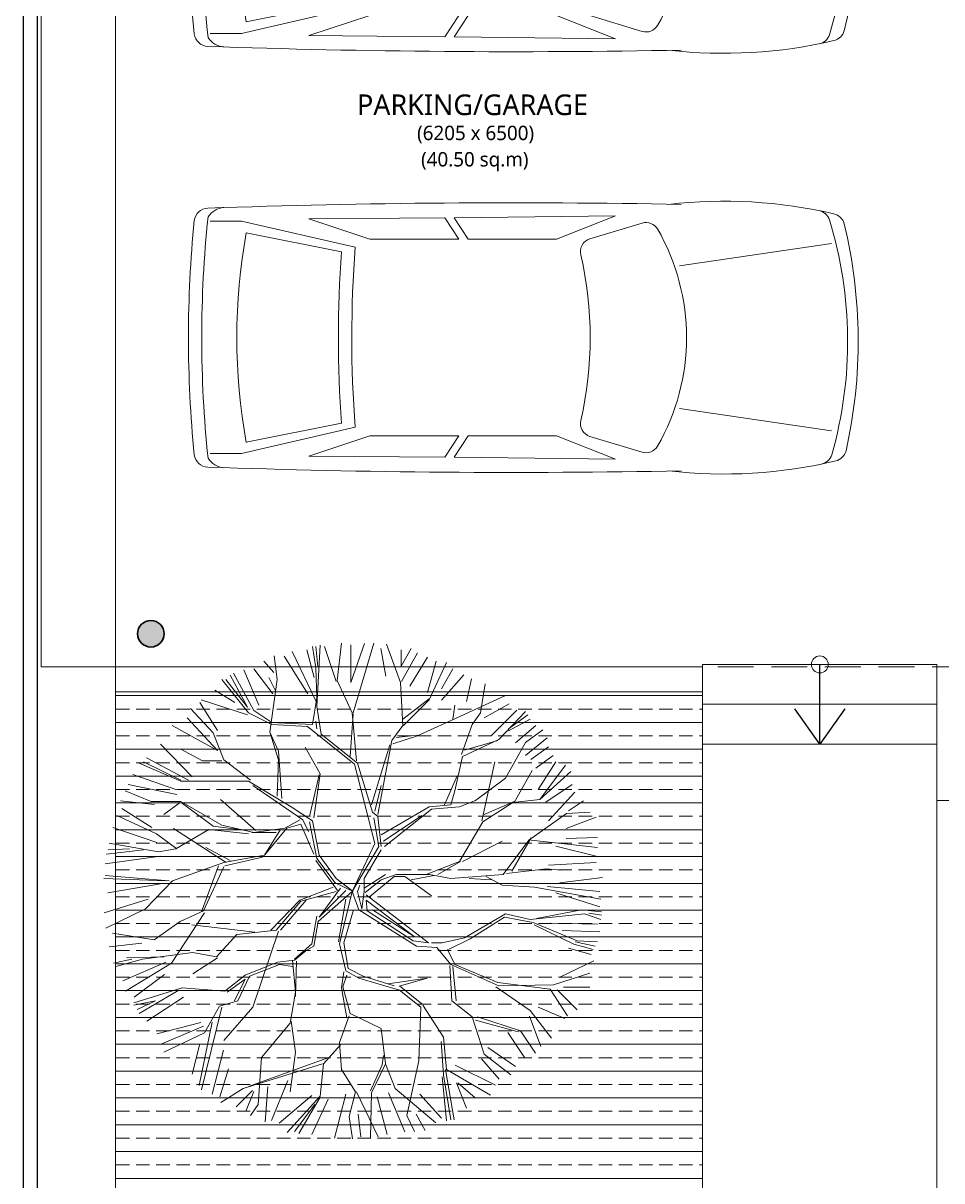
# Model space of a CAD drawing. Header units: millimetres. Extents: x 922141 to 965068, y 34629 to 256118.
# Drawn here: x 924375 to 930248, y 166062 to 173463 of the extents above; entities that cross this region are included whole.
import ezdxf

# ---------------------------------------------------------------- set-up
doc = ezdxf.new("R2010")
doc.units = ezdxf.units.MM
doc.linetypes.add('DASHED', pattern=[19.05, 12.7, -6.35])
doc.layers.get('Defpoints').update_dxf_attribs({"color": 6})
for name, color, linetype, lineweight in [('HATCH', 8, 'Continuous', 5), ('MCA__ FINESTRE', 111, 'Continuous', 5), ('MCA__ LANDSCAPE', 136, 'Continuous', 5), ('MCA__ LAYOUT TESTO', 6, 'Continuous', 5), ('MCA__ MURI ESISTENTI SEZIONATI', 30, 'Continuous', 30), ('MCA__ SCALE', 154, 'Continuous', 18)]:
    doc.layers.add(name, color=color, linetype=linetype, lineweight=lineweight)
doc.layers.add('MCA__ PISCINA ELEV.', color=91, linetype='Continuous')
doc.layers.add('TEXT200', color=7, linetype='Continuous')
doc.styles.get("Standard").update_dxf_attribs({"font": 'arial.ttf'})
doc.dimstyles.new('ISO-25', dxfattribs={"dimtxt": 250, "dimasz": 20, "dimexe": 1.25, "dimexo": 0.625, "dimtad": 1, "dimdec": 1, "dimrnd": 5, "dimtxsty": 'Standard', "dimcen": 2.5, "dimadec": 0, "dimazin": 0, "dimtfac": 1, "dimtdec": 1, "dimtmove": 0, "dimatfit": 3, "dimfxl": 1, "dimarcsym": 0})

# ---------------------------------------------------------------- blocks, each defined once
blk = doc.blocks.new('TREEEEE')
at = {"layer": 'MCA__ LANDSCAPE'}
for p, q in [((660395.1, 414089.8), (660387.8, 414137.1)), ((660395.1, 414137.1), (660399.6, 414092.2)), ((660397.5, 414004), (660404.4, 414139.5)), ((660440, 414059), (660414.1, 414137.1)), ((660442.4, 414061), (660452.2, 414144.4)), ((660472.3, 414056.7), (660503, 414143.5)), ((660472.3, 414140.7), (660472.3, 414056.7)), ((660478, 413989.8), (660523.3, 414144.4)), ((660582.8, 414056.6), (660551.7, 414142)), ((660309.4, 414063.5), (660302.1, 414116.1)), ((660324.4, 414115.6), (660377.4, 414031.7)), ((660395.1, 414016.1), (660342.5, 414125.4)), ((660374.6, 414129.4), (660391.5, 414068)), ((660539.3, 414132.2), (660550.6, 414070.8)), ((660584.1, 414093.1), (660606.6, 414132.2)), ((660584.1, 414129.4), (660584.1, 414093.1)), ((660585.2, 414059), (660620.8, 414123)), ((660642.7, 414112.8), (660603.8, 414048.6)), ((660234.9, 414084.9), (660268.4, 414006.6)), ((660257.4, 414087.4), (660299.1, 414031.7)), ((660279.6, 414104.3), (660301.9, 414079.3)), ((660397.5, 414023), (660395.1, 414089.8)), ((660642.7, 414034.5), (660662.4, 414104.3)), ((660646.7, 414018.5), (660684.7, 414101.5)), ((660673.7, 414042.9), (660698.7, 414087.4)), ((660245.1, 413989.8), (660186, 414063.5)), ((660195.3, 414063.5), (660243, 414002)), ((660243, 414002), (660205, 414073.2)), ((660257.2, 413994.7), (660211.9, 414078)), ((660304.5, 414040), (660290.4, 414068.3)), ((660292.8, 413946.9), (660309.4, 414063.5)), ((660475.6, 413989.8), (660442.4, 414061)), ((660673.7, 414017.6), (660723.8, 414073.6)), ((660729.4, 414014.8), (660740.7, 414065.2)), ((660170.6, 414040.1), (660215.4, 414012.2)), ((660587.7, 413961.5), (660582.8, 414056.6)), ((660760.8, 413989.8), (660770.5, 414054.2)), ((660137.1, 414012.2), (660176.3, 413950.6)), ((660243, 413985), (660140.7, 414018.5)), ((660387.8, 413963.9), (660397.5, 414023)), ((660587.7, 413975.7), (660646.7, 414021)), ((660589.7, 413961.5), (660646.7, 414018.5)), ((660696.9, 413973.2), (660815.8, 414027.9)), ((660699.3, 413975.7), (660703.8, 414006.4)), ((660768.6, 413978.7), (660824.4, 414009.4)), ((660167, 413944.9), (660116.8, 413999.5)), ((660297.6, 413963.9), (660245.1, 413989.8)), ((660297.6, 413968.4), (660257.2, 413994.7)), ((660406.8, 413942.5), (660397.5, 414004)), ((660471.2, 413892.3), (660478, 413987.4)), ((660485.3, 413883), (660475.6, 413989.8)), ((660741.8, 413963.9), (660760.8, 413989.8)), ((660785.2, 413939.6), (660841.3, 413995.3)), ((660801.2, 413930.3), (660860.7, 413992.2)), ((660822.7, 413954.2), (660865.5, 413985)), ((660176.3, 413906.1), (660075.7, 413961.8)), ((660109.2, 413978.7), (660176.3, 413906.1)), ((660340.1, 413965.9), (660297.6, 413968.4)), ((660376.1, 413959.1), (660297.6, 413963.9)), ((660387.8, 413963.9), (660340.1, 413965.9)), ((660480.5, 413875.7), (660376.1, 413959.1)), ((660395.1, 413970.8), (660397.5, 413954.2)), ((660563.8, 413927.9), (660587.7, 413961.5)), ((660618.4, 413937.6), (660696.9, 413973.2)), ((660718.3, 413897.2), (660741.8, 413963.9)), ((660822.7, 413949.4), (660870.4, 413975.7)), ((660838.4, 413922.7), (660883.2, 413961.8)), ((660190.4, 413885.4), (660167, 413944.9)), ((660292.8, 413946.9), (660311.8, 413885.4)), ((660311.8, 413904.4), (660292.8, 413946.9)), ((660487.7, 413878.1), (660406.8, 413942.5)), ((660566.2, 413921), (660618.4, 413937.6)), ((660573.1, 413935.2), (660620.8, 413940)), ((660720.7, 413892.3), (660801.2, 413930.3)), ((660860.7, 413923.5), (660898.7, 413951.8)), ((660860.7, 413894.8), (660908.3, 413933.9)), ((660120.2, 413847.2), (660050.4, 413919.9)), ((660143.1, 413883), (660095.4, 413908.9)), ((660319.1, 413799.6), (660311.8, 413904.4)), ((660404.4, 413854.3), (660371.3, 413913.7)), ((660518.5, 413785.5), (660558.9, 413918.6)), ((660532.6, 413764), (660563.8, 413927.9)), ((660725.2, 413906.9), (660798.8, 413927.9)), ((660815.8, 413844.9), (660860.7, 413923.5)), ((660872, 413886.3), (660911.1, 413914.2)), ((660095.4, 413837.7), (660002.8, 413878.1)), ((660095.4, 413840.1), (660012.5, 413880.6)), ((660112, 413840.1), (660019.3, 413889.9)), ((660186, 413883), (660143.1, 413883)), ((660249.9, 413840.1), (660190.4, 413885.4)), ((660311.8, 413885.4), (660309.4, 413804.5)), ((660520.9, 413768.9), (660487.7, 413878.1)), ((660703.8, 413816.2), (660720.7, 413892.3)), ((660763.6, 413749.9), (660792.1, 413880.7)), ((660883.2, 413866.9), (660922.1, 413894.8)), ((660888.6, 413819.3), (660927.7, 413880.7)), ((660084.2, 413819.3), (659989, 413852.8)), ((660380.6, 413759.2), (660402, 413851.8)), ((660390.3, 413756.7), (660404.4, 413854.3)), ((660525.8, 413699.7), (660480.5, 413875.7)), ((660834.9, 413790.4), (660875.2, 413861.7)), ((660891.9, 413797.5), (660948.9, 413873.5)), ((660891.9, 413797.5), (660960.9, 413859.2)), ((660086.7, 413808), (659978, 413830.6)), ((660245.1, 413837.7), (660095.4, 413837.7)), ((660340.1, 413780.6), (660245.1, 413837.7)), ((660366.4, 413752.3), (660254.8, 413828.4)), ((660525.8, 413771.3), (660539.9, 413828.4)), ((660680.3, 413785.5), (660708.6, 413849.8)), ((660749.1, 413794.8), (660815.8, 413844.9)), ((660905.5, 413791.4), (660964.1, 413830.6)), ((660029.1, 413792.7), (659972, 413816.2)), ((660694.4, 413785.5), (660703.8, 413816.2)), ((660911.1, 413749.5), (660969.7, 413813.7)), ((660036.6, 413785.8), (659961.1, 413794.2)), ((660030.9, 413735.4), (659963.9, 413777.3)), ((660095.4, 413792.7), (660029.1, 413792.7)), ((660093.4, 413790.4), (660057.7, 413764.2)), ((660186, 413740.1), (660095.4, 413792.7)), ((660167, 413738), (660095.7, 413790.4)), ((660262, 413728.4), (660183.6, 413797.2)), ((660387.8, 413749.9), (660340.1, 413780.6)), ((660539.9, 413718.7), (660646.7, 413780.6)), ((660547.2, 413692.8), (660651.6, 413775.8)), ((660646.7, 413780.6), (660694.4, 413785.5)), ((660651.6, 413775.8), (660713.5, 413780.6)), ((660713.5, 413780.6), (660749.1, 413794.8)), ((660765.9, 413747.5), (660832.6, 413790.4)), ((660768.3, 413764.2), (660834.9, 413792.7)), ((660832.6, 413790.4), (660891.9, 413797.5)), ((660955.6, 413771.7), (660989.1, 413794.2)), ((660041.1, 413721.3), (659953.1, 413761.8)), ((660359.1, 413752.3), (660326, 413733.3)), ((660378.5, 413726), (660366.4, 413752.3)), ((660402, 413673.8), (660387.8, 413749.9)), ((660532.6, 413759.2), (660520.9, 413768.9)), ((660535.1, 413692.8), (660523.3, 413756.7)), ((660539.9, 413692.8), (660532.6, 413759.2)), ((660544.8, 413704.5), (660630.1, 413761.6)), ((660868.1, 413707.2), (660951.4, 413766.5)), ((660950.3, 413732.8), (661017.3, 413757.9)), ((660951.4, 413766.5), (661003.6, 413768.9)), ((660042.2, 413701.9), (659944.5, 413735.4)), ((660195.5, 413657.2), (660079, 413733.2)), ((660157.5, 413730.9), (660083.9, 413688)), ((660245.4, 413721.3), (660157.5, 413730.9)), ((660240.7, 413728.5), (660167, 413738)), ((660257.2, 413723.6), (660186, 413740.1)), ((660307.2, 413723.7), (660252.5, 413723.7)), ((660326, 413733.3), (660257.2, 413723.6)), ((660316.7, 413730.9), (660281, 413673.8)), ((660330.8, 413733.3), (660281.1, 413673.8)), ((660361.5, 413742.6), (660330.8, 413733.3)), ((660361.5, 413742.6), (660390.3, 413676.2)), ((660397.5, 413666.5), (660380.6, 413747.4)), ((660713.6, 413659.5), (660765.9, 413747.5)), ((660950.3, 413730), (661020.1, 413730)), ((660045.7, 413681), (659936.4, 413700)), ((660086.2, 413688), (660041.1, 413721.3)), ((660475.3, 413593), (660525.8, 413699.7)), ((660720.8, 413659.5), (660808.7, 413704.7)), ((660811.1, 413631), (660868.1, 413707.2)), ((660830.1, 413638.2), (660872.9, 413711.8)), ((660872.9, 413707.2), (661020.2, 413690.5)), ((660950.3, 413710.3), (661020.1, 413713.1)), ((660012.6, 413685.7), (659929.3, 413676.2)), ((659934.1, 413685.7), (659981.6, 413688)), ((660083.9, 413688), (660045.7, 413681)), ((660150.4, 413690.5), (660205, 413662)), ((660281.1, 413673.8), (660190.4, 413657.2)), ((660440, 413621.6), (660402, 413673.8)), ((660475.3, 413593), (660535.1, 413692.8)), ((660501.9, 413621.6), (660539.9, 413685.5)), ((660927.7, 413693.7), (661017.3, 413671.2)), ((660050.4, 413671.2), (659927.6, 413654.5)), ((660190.4, 413657.2), (660076.4, 413616.7)), ((660178.9, 413650), (660140.9, 413547.8)), ((660190.7, 413647.7), (660145.5, 413550.1)), ((660193.2, 413650), (660276.3, 413669)), ((660442.7, 413595.3), (660395.2, 413662)), ((660437.6, 413611.9), (660397.5, 413666.5)), ((660640, 413631), (660713.6, 413659.5)), ((660666.1, 413631), (660716.1, 413659.5)), ((660911.1, 413651.7), (661017.3, 413657.4)), ((659924.6, 413621.5), (660062.4, 413616.8)), ((660069.6, 413616.8), (659926.9, 413628.7)), ((660478, 413592.8), (660440, 413621.6)), ((660501.9, 413592.8), (660501.9, 413621.6)), ((660502.1, 413600.1), (660549.6, 413631)), ((660514, 413581.1), (660568.6, 413626.3)), ((660540.1, 413619.1), (660573.5, 413631)), ((660568.6, 413626.3), (660592.5, 413626.3)), ((660573.5, 413631), (660647.1, 413631)), ((660592.5, 413626.3), (660651.8, 413583.5)), ((660606.6, 413619.1), (660656.6, 413628.7)), ((660647.1, 413631), (660694.6, 413621.5)), ((660694.6, 413621.5), (660811.1, 413631)), ((660735.1, 413621.5), (660784.9, 413619.1)), ((660773.1, 413626.3), (660808.7, 413607.3)), ((660818.2, 413633.3), (660906.2, 413643)), ((660906.2, 413643), (660939.4, 413640.5)), ((660936.2, 413612.6), (661031.1, 413623.8)), ((660050.4, 413609.8), (659933.2, 413590.3)), ((660076.4, 413616.7), (660016.9, 413554.8)), ((660433.2, 413602.5), (660359.5, 413574)), ((660402.3, 413536), (660449.8, 413600.1)), ((660461.7, 413595.3), (660402.3, 413536)), ((660478, 413592.8), (660437.6, 413611.9)), ((660492.6, 413607), (660487.7, 413592.8)), ((660504.5, 413590.6), (660540.1, 413619.1)), ((660808.7, 413607.3), (660880.1, 413602.5)), ((660880.1, 413602.5), (661027.4, 413576.3)), ((660908.3, 413604.1), (661025.5, 413593.1)), ((660022.5, 413576.2), (659924.8, 413545.5)), ((660359.5, 413574), (660295.3, 413507.4)), ((660361.8, 413571.6), (660307.2, 413507.4)), ((660316.7, 413507.4), (660373.8, 413574)), ((660440.3, 413593), (660361.8, 413571.6)), ((660475.3, 413593), (660400, 413526.5)), ((660461.7, 413576.3), (660445.1, 413481.3)), ((660475.3, 413593), (660447.5, 413476.5)), ((660475.3, 413593), (660490.2, 413552.4)), ((660487.7, 413592.8), (660497.1, 413554.8)), ((660497.1, 413554.8), (660501.9, 413592.8)), ((660506.8, 413585.6), (660644.7, 413478.7)), ((660506.8, 413573.8), (660613.5, 413492.9)), ((660509.2, 413550), (660506.8, 413573.8)), ((660927.7, 413590.3), (661025.5, 413559.3)), ((660016.9, 413554.8), (659929.1, 413511.9)), ((660148, 413545.5), (660074.2, 413433.6)), ((660145.5, 413550.1), (660093.4, 413526.5)), ((660478.3, 413552.6), (660457, 413478.8)), ((660490.2, 413552.4), (660618.4, 413471.4)), ((660611.1, 413483.6), (660509.2, 413550)), ((660613.5, 413492.9), (660520.9, 413552.4)), ((660984.5, 413552.4), (660884.6, 413533.4)), ((661029.4, 413547.5), (660984.5, 413552.4)), ((661029.4, 413540.6), (661001.1, 413545.1)), ((660093.4, 413526.5), (660036.2, 413486)), ((660259.7, 413502.6), (660119.4, 413519.3)), ((660397.5, 413538.3), (660385.7, 413476.5)), ((660400, 413526.5), (660390.5, 413471.8)), ((660725.2, 413490.5), (660815.8, 413543.1)), ((660737.3, 413488), (660813.4, 413535.8)), ((660813.4, 413535.8), (660877.3, 413524.1)), ((660815.8, 413543.1), (660870.4, 413530.9)), ((660870.4, 413530.9), (660991.3, 413543.1)), ((660877.3, 413524.1), (660974.8, 413483.6)), ((660967.9, 413476.3), (660879.7, 413519.2)), ((660916.7, 413523), (661020.1, 413520.5)), ((660991.3, 413543.1), (661027.3, 413530.9)), ((660036.2, 413486), (659943.6, 413500.3)), ((660219.3, 413497.9), (660174.2, 413447.9)), ((660307.2, 413507.4), (660219.3, 413497.9)), ((660312, 413505), (660254.9, 413336.2)), ((660941.8, 413506.4), (661025.5, 413503.6)), ((660008.7, 413478.5), (659936, 413470.1)), ((660385.7, 413476.5), (660347.7, 413443.1)), ((660390.5, 413471.8), (660373.8, 413462.3)), ((660447.5, 413476.5), (660461.7, 413417.1)), ((660457, 413478.8), (660466.5, 413421.8)), ((660644.7, 413478.7), (660611.1, 413483.6)), ((660618.4, 413471.4), (660663.7, 413469)), ((660651.6, 413478.7), (660675.4, 413478.7)), ((660663.7, 413469), (660694.4, 413431)), ((660675.4, 413478.7), (660725.2, 413490.5)), ((660689.6, 413464.6), (660737.3, 413488)), ((660955.6, 413467.2), (661006, 413453.2)), ((661010.4, 413464.6), (660967.9, 413476.3)), ((661015.2, 413471.4), (660970.3, 413481.2)), ((660974.8, 413483.6), (661020.1, 413481.2)), ((659986.4, 413443.1), (659945.9, 413433.6)), ((660010.1, 413443.1), (659950.7, 413426.6)), ((660057.7, 413447.9), (659974.4, 413445.6)), ((660121.9, 413457.4), (660010.1, 413443.1)), ((660174.2, 413447.9), (660121.9, 413457.4)), ((660176.5, 413445.6), (660121.9, 413409.9)), ((660347.7, 413440.8), (660309.7, 413436.1)), ((660342.8, 413440.8), (660350, 413369.4)), ((660373.8, 413462.3), (660347.7, 413440.8)), ((660687.2, 413464.6), (660703.8, 413431)), ((660061.6, 413436.5), (659966.7, 413394.6)), ((660074.2, 413433.6), (659972.1, 413371.9)), ((660309.7, 413436.1), (660238.3, 413407.6)), ((660314.3, 413431.3), (660247.8, 413405.1)), ((660342.8, 413426.6), (660314.3, 413431.3)), ((660350, 413359.9), (660352.3, 413438.4)), ((660461.7, 413417.1), (660490.3, 413400.4)), ((660466.5, 413421.8), (660499.8, 413405.1)), ((660692.3, 413428.9), (660697, 413350.4)), ((660694.4, 413431), (660801.2, 413383.6)), ((660706.6, 413350.4), (660699.4, 413426.6)), ((660703.8, 413431), (660798.8, 413390.9)), ((660936.2, 413403), (661011.7, 413439.4)), ((660058.8, 413408.7), (659991.8, 413358.2)), ((660238.3, 413407.6), (660193.2, 413371.9)), ((660197.9, 413369.4), (660238.3, 413398.1)), ((660238.3, 413398.1), (660214.5, 413350.4)), ((660247.8, 413405.1), (660221.7, 413350.4)), ((660457, 413414.6), (660452.2, 413378.9)), ((660464.1, 413407.6), (660454.6, 413381.4)), ((660490.3, 413400.4), (660580.6, 413374.3)), ((660499.8, 413405.1), (660568.6, 413383.8)), ((660642.3, 413400.4), (660554.5, 413388.4)), ((660583, 413383.8), (660642.3, 413400.4)), ((660798.8, 413390.9), (660915.3, 413376.4)), ((660922.6, 413386.1), (661003.5, 413412)), ((660098, 413378.9), (659991.1, 413345.7)), ((660003.1, 413321.9), (660090.9, 413374.3)), ((660193.2, 413371.9), (660098, 413378.9)), ((660350, 413369.4), (660338.2, 413300.6)), ((660452.2, 413378.9), (660464.1, 413312.4)), ((660454.6, 413381.4), (660471.2, 413321.9)), ((660580.6, 413383.8), (660630.5, 413343.3)), ((660580.6, 413374.3), (660628.1, 413336.2)), ((660794.4, 413381.4), (660870.6, 413329.1)), ((660801.2, 413383.6), (660922.6, 413386.1)), ((660915.3, 413376.4), (660953.3, 413316.9)), ((660930.5, 413375.1), (660975.3, 413330.4)), ((660944.6, 413380.8), (661003.2, 413380.8)), ((660038.7, 413350.4), (659991.1, 413340.9)), ((659998.2, 413331.4), (660038.7, 413350.4)), ((660100.8, 413358.2), (660019.7, 413305.3)), ((660181.2, 413338.6), (660148, 413279.1)), ((660221.7, 413350.4), (660181.2, 413338.6)), ((660632.8, 413340.9), (660678, 413269.6)), ((660697, 413350.4), (660742.1, 413314.8)), ((660186, 413336.2), (660140.9, 413153.1)), ((660254.9, 413336.2), (660190.7, 413262.6)), ((660468.8, 413317.2), (660447.5, 413257.7)), ((660471.2, 413321.9), (660540.1, 413288.6)), ((660628.1, 413336.2), (660623.3, 413217.4)), ((660742.1, 413314.8), (660768.3, 413231.6)), ((660754.1, 413314.8), (660849.1, 413283.9)), ((660869.1, 413316.3), (660894.2, 413249.2)), ((660870.6, 413329.1), (660918.1, 413267.2)), ((660888.6, 413336), (660947.4, 413310.9)), ((660139.9, 413302.5), (660042.2, 413277.1)), ((660145.6, 413294), (660053.2, 413254.9)), ((660164.5, 413302.9), (660136, 413162.7)), ((660338.2, 413300.6), (660274, 413224.4)), ((660340.5, 413305.3), (660350, 413236.4)), ((660540.1, 413288.6), (660549.6, 413210.2)), ((660749.3, 413307.7), (660844.4, 413281.6)), ((660148, 413279.1), (660057.7, 413236.4)), ((660678, 413269.6), (660685.1, 413198.2)), ((660821.5, 413279.9), (660857.9, 413224.2)), ((660849.1, 413283.9), (660882.4, 413233.9)), ((660137.1, 413254.9), (660120.2, 413187.8)), ((660190.1, 413241.1), (660165, 413143.1)), ((660350, 413236.4), (660338.2, 413148.4)), ((660449.8, 413253), (660411.8, 413210.2)), ((660447.5, 413257.7), (660452.2, 413198.2)), ((660673.3, 413260.1), (660678, 413186.4)), ((660777, 413246.4), (660838.4, 413204.7)), ((660409.5, 413210.2), (660233.5, 413155.5)), ((660245.4, 413160.2), (660423.7, 413224.4)), ((660274, 413224.4), (660266.8, 413119.9)), ((660411.8, 413210.2), (660404.7, 413138.9)), ((660549.6, 413210.2), (660518.8, 413146)), ((660545, 413229.2), (660542.5, 413207.9)), ((660549.6, 413210.2), (660571.1, 413155.5)), ((660623.3, 413217.4), (660597.1, 413096)), ((660763, 413221.4), (660802.1, 413176.6)), ((660768.3, 413231.6), (660827.7, 413186.4)), ((660201.3, 413199.1), (660181.9, 413137.4)), ((660452.2, 413198.2), (660483.1, 413148.4)), ((660542.5, 413207.9), (660516.3, 413150.7)), ((660678, 413186.4), (660694.6, 413086.5)), ((660682.8, 413198.2), (660701.8, 413086.5)), ((660685.1, 413198.2), (660782.6, 413141.2)), ((660704.4, 413207.3), (660793.7, 413162.8)), ((660288.1, 413160), (660282.5, 413081.7)), ((660332.6, 413173.8), (660296.3, 413084.5)), ((660685.1, 413084.2), (660675.6, 413181.7)), ((660707.2, 413168.4), (660729.4, 413112.4)), ((660710, 413168.4), (660748.9, 413134.9)), ((660233.5, 413155.5), (660183.7, 413124.5)), ((660254.6, 413151.5), (660218.2, 413115.2)), ((660257.4, 413148.7), (660240.5, 413106.7)), ((660385.8, 413140.2), (660313.2, 413078.8)), ((660404.7, 413138.9), (660331, 413058)), ((660404.7, 413136.5), (660357.2, 413055.7)), ((660422.2, 413132.1), (660385.8, 413053.8)), ((660461.3, 413143.1), (660436, 413045.3)), ((660483.1, 413148.4), (660468.8, 413093.7)), ((660485.5, 413148.4), (660533, 413048.5)), ((660518.8, 413146), (660516.3, 413046.2)), ((660531.2, 413137.4), (660553.4, 413053.8)), ((660556.2, 413145.9), (660592.6, 413059.4)), ((660571.1, 413155.5), (660661.4, 413079.4)), ((660626.1, 413143.1), (660673.7, 413090.1)), ((660266.8, 413119.9), (660250.2, 413096)), ((660347.7, 413060.4), (660392.8, 413119.9)), ((660468.8, 413093.7), (660476, 413043.7)), ((660489.2, 413098.6), (660494.8, 413048.1)), ((660597.1, 413096), (660613.8, 413060.4)), ((660617.6, 413098.6), (660637.3, 413062.2))]:
    blk.add_line(p, q, dxfattribs=at)
blk = doc.blocks.new('yu')
at = {"layer": 'MCA__ LANDSCAPE'}
for p, q in [((625513.6, 431387.6), (626384, 431394.2)), ((626473.5, 431258.2), (626384, 431394.2)), ((626443.7, 431395), (627474.7, 431407.8)), ((626533.9, 431258.2), (626443.7, 431395)), ((627474.7, 431407.8), (627097.9, 431258.2)), ((625083.3, 431370.9), (624883.3, 431370.9)), ((625811.3, 431203.4), (625083.3, 431370.9)), ((625903.7, 431258.2), (625513.6, 431387.6)), ((627645.6, 431362.2), (627312, 431261.5)), ((625114.4, 431298.5), (625723.6, 431177.6)), ((626473.5, 431258.2), (625903.7, 431258.2)), ((627097.9, 431258.2), (626533.9, 431258.2)), ((628855.2, 431226.4), (627883.7, 431083.6)), ((628855.2, 430027.9), (627883.7, 430170.8)), ((625114.4, 429959.7), (625723.6, 430080.7)), ((625811.6, 430052.6), (625083.3, 429885)), ((625903.7, 430000.1), (625513.6, 429870.7)), ((626473.5, 430000.1), (625903.7, 430000.1)), ((626473.5, 430000.1), (626384, 429864.1)), ((626533.9, 430000.1), (626443.7, 429863.3)), ((627097.9, 430000.1), (626533.9, 430000.1)), ((627474.7, 429850.5), (627097.9, 430000.1)), ((627645.6, 429897.8), (627312, 429998.6)), ((625083.3, 429885), (624883.3, 429885)), ((625513.6, 429870.7), (626384, 429864.1)), ((626443.7, 429863.3), (627474.7, 429850.5))]:
    blk.add_line(p, q, dxfattribs=at)
for centre, radius, start, end in [((626819.4, 375925.3), 55566.8, 88.89024, 92.01225), ((628168.9, 428407.1), 3094.9, 76.66075, 96.5655), ((624871.6, 431368.3), 89.6, 92.11191, 173.48992), ((632224, 430630), 7394, 174.01419, 185.98581), ((624981.2, 431330.5), 131.4, 94.39871, 147.52881), ((628773.5, 431351), 89.6, 17.81788, 78.39421), ((628862.2, 431331.3), 89.6, 14.34517, 76.66075), ((632195.2, 430630), 7450.3, 174.2342, 185.7658), ((627670.4, 431280.1), 85.7, 31.14552, 106.79837), ((626537.1, 430630), 1392.2, 330.07742, 29.92258), ((626298.5, 430653.2), 2660.9, 343.03471, 15.81411), ((625833.3, 430653.3), 3193.5, 346.39761, 12.667), ((628798.9, 430630), 3745, 169.68972, 190.31028), ((627336.7, 431179.4), 85.7, 106.79837, 193.66308), ((633199, 430630), 7495.5, 175.79714, 184.20286), ((633247.6, 430630.1), 7458.4, 175.59188, 184.44072), ((624948.9, 430630), 2364.5, 347.06832, 12.93168), ((627336.7, 430080.6), 85.7, 166.33692, 253.20163), ((627670.4, 429979.9), 85.7, 253.20163, 328.85448), ((624871.6, 429891.7), 89.6, 186.51008, 267.88809), ((624981.2, 429929.5), 131.4, 212.47119, 265.60129), ((628168.9, 432852.9), 3094.9, 263.4345, 283.11557), ((628759, 429906.1), 89.6, 281.32486, 340.88258), ((628850.8, 429926), 89.6, 283.11557, 344.59415), ((626819.4, 485334.8), 55566.8, 267.98775, 271.10976)]:
    blk.add_arc(centre, radius, start, end, dxfattribs=at)

msp = doc.modelspace()

# ---------------------------------------------------------------- hatches: boundary and pattern name
at = {"layer": 'HATCH'}
h = msp.add_hatch(dxfattribs=at)
h.set_pattern_fill('ANSI33', color=256, scale=27, angle=135)
h.set_pattern_definition([(180, (294161.16, -214369.82), (-2e-14, -171.45), []), (180, (294075.44, -214284.1), (-2e-14, -171.45), [85.725, -42.8625])])
h.paths.add_polyline_path([(928718.75, 169188.42), (924965.41, 169188.42), (924965.41, 160821.2), (928718.75, 160821.2)])
h.paths.add_polyline_path([(926478.84, 167914.3), (926485.27, 167911.28), (926479.26, 167915.82), (926477.38, 167911.86)], flags=16)
h.paths.add_polyline_path([(926100.84, 166768.15), (926098.46, 166750.46), (925886.29, 166684.52), (925886.74, 166691.08)], flags=16)
h.paths.add_polyline_path([(927349.53, 168555.79), (927307.64, 168363.48)], flags=16)
h.paths.add_polyline_path([(925849.21, 168287.71), (925852.02, 168288.11), (925847.5, 168288.11)], flags=16)
at = {"layer": 'MCA__ LANDSCAPE'}
h = msp.add_hatch(color=256, dxfattribs=at)
h.dxf.hatch_style = 1
h.paths.add_polyline_path([(925276.09, 169559.67, 1), (925106.09, 169559.67, 1)])

# ---------------------------------------------------------------- linework, layer by layer
at = {"layer": 'MCA__ MURI ESISTENTI SEZIONATI'}
msp.add_circle((925191.09, 169559.67), 85, dxfattribs=at)
at = {"layer": 'MCA__ SCALE'}
for p, q in [((924965.41, 176246.41), (924965.41, 169348.42)), ((924489.07, 175852.69), (924489.07, 169348.42)), ((926730.84, 169348.42), (924489.07, 169348.42)), ((924965.41, 169348.42), (924965.41, 160321.2)), ((928718.75, 169348.42), (926330.39, 169348.42)), ((928718.75, 160821.2), (928718.75, 169363.42)), ((928718.75, 169363.42), (930217.14, 169363.42)), ((930217.14, 169348.42), (930217.14, 169363.42)), ((931968.75, 169348.42), (930217.14, 169348.42)), ((930217.14, 168853.42), (930217.14, 169348.42)), ((928718.75, 169188.42), (924965.41, 169188.42)), ((928718.75, 169108.42), (930217.14, 169108.42)), ((928718.75, 168853.42), (930217.14, 168853.42)), ((930217.14, 168493.42), (930367.14, 168493.42))]:
    msp.add_line(p, q, dxfattribs=at)
msp.add_lwpolyline([(928718.75, 168853.42), (930217.14, 168853.42), (930217.14, 161823.2), (946655.26, 161823.2), (946655.39, 160821.2), (930462.48, 160821.2), (930462.48, 160821.2), (928718.75, 160821.2), (928718.75, 168853.42)], close=True, dxfattribs=at)
msp.add_circle((929467.95, 169363.42), 54.19, dxfattribs=at)

# ---------------------------------------------------------------- block references
at = {"layer": 'MCA__ PISCINA ELEV.'}
msp.add_blockref('yu', (300686.47, -256487.76), dxfattribs=at)
at = {"layer": 'MCA__ PISCINA ELEV.', "xscale": -1, "rotation": 180}
msp.add_blockref('yu', (300686.47, 602082.59), dxfattribs=at)
at = {"layer": 'MCA__ PISCINA ELEV.', "xscale": 2.88, "yscale": 2.88, "zscale": 2.88}
msp.add_blockref('TREEEEE', (-975691.49, -1023236.11), dxfattribs=at)

# ---------------------------------------------------------------- texts
at = {"layer": 'MCA__ LAYOUT TESTO', "color": 14, "attachment_point": 1, "bg_fill": 2}
for s, width, insert, char_height in [('\\pxqc;{\\fSegoe UI Light|b0|i0|c0|p34;PARKING/GARAGE}', 2888.5195, (925803.49, 173007.01, 0), 131.8359), ('{\\fSegoe UI Light|b0|i0|c0|p34;(40.50 sq.m)}', 980.6836, (926918.67, 172638.86), 92.2852)]:
    msp.add_mtext_dynamic_manual_height_columns(s, width=width, gutter_width=1, heights=[0], dxfattribs=dict(at, insert=insert, char_height=char_height))

# ---------------------------------------------------------------- leaders
at = {"layer": 'MCA__ SCALE'}
msp.add_leader([(929467.95, 168853.42), (929467.95, 169363.42)], dimstyle='ISO-25', override={"dimasz": 225, "dimtad": 0, "dimldrblk": 'Open90'}, dxfattribs=at)

# ---------------------------------------------------------------- next in the draw order: texts
at = {"layer": 'MCA__ LAYOUT TESTO', "color": 14, "insert": (926893.14, 172807.24), "char_height": 92.2852, "attachment_point": 1, "bg_fill": 2}
msp.add_mtext_dynamic_manual_height_columns('{\\fSegoe UI Light|b0|i0|c0|p34;(6205 x 6500)}', width=980.6836, gutter_width=1, heights=[0], dxfattribs=at)

# ---------------------------------------------------------------- next in the draw order: linework, layer by layer
at = {"layer": 'Defpoints'}
msp.add_lwpolyline([(963261.96, 156744.75), (963261.96, 183512.84), (924374.68, 183512.84), (924374.68, 156744.75)], close=True, dxfattribs=at)
at = {"layer": 'MCA__ FINESTRE', "linetype": 'DASHED', "ltscale": 18}
msp.add_lwpolyline([(931101.14, 169348.42), (924965.41, 169348.42), (924965.41, 176246.41), (931101.14, 176246.41)], close=True, dxfattribs=at)
at = {"layer": 'TEXT200'}
msp.add_lwpolyline([(963173.09, 156833.63), (963173.09, 183423.96), (924463.56, 183423.96), (924463.56, 156833.63)], close=True, dxfattribs=at)

doc.saveas('drawing.dxf')
